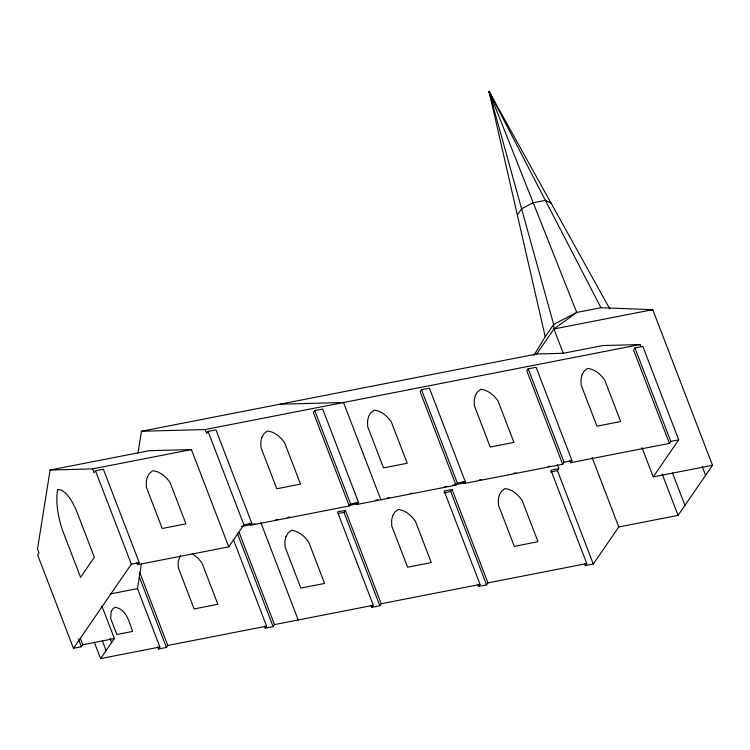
<?xml version="1.0" encoding="UTF-8"?>
<svg xmlns="http://www.w3.org/2000/svg" width="750" height="750" viewBox="0 0 750 750"><rect width="100%" height="100%" fill="white"/><g stroke="black" fill="none" stroke-linecap="round" stroke-linejoin="round"><path stroke-width="1.12" d="M137.016 562.453L137.85 564.628L228.759 546.863L191.419 449.578L148.931 450.722L50.109 470.034L37.5 549.009L38.991 552.9L37.612 554.897L73.463 648.291L81.375 646.753L82.753 644.747L114.366 638.569L101.925 606.141M137.972 453.113L141.459 431.259L536.719 354L563.269 353.287L602.794 345.562L639.975 344.559L640.725 346.509M157.669 646.838L158.503 649.012L159.881 647.006L137.475 588.638L141.441 563.812M180.281 555.694L178.181 561.853L178.303 567.684L194.138 608.934L217.847 604.303L202.012 563.053L197.953 557.991L192.169 553.678M533.859 355.425L545.222 336.731L553.659 324.469L576.731 312.45L600.938 307.716L652.753 309.647L712.5 465.309L678.066 515.381L618.769 526.969L593.288 564.028L585.384 565.566L584.55 563.4M137.85 564.628L139.228 562.622L103.378 469.228L95.475 470.775L94.097 472.781L92.597 468.891L50.109 470.034M249.609 523.116L250.444 525.281L251.822 523.284L215.972 429.891L208.059 431.428L206.681 433.434L205.191 429.544L141.459 431.259M73.463 648.291L131.325 564.169L139.228 562.622M94.369 642.384L100.594 658.594L114.366 638.569M356.325 502.256L357.159 504.422L358.538 502.425L322.688 409.031L314.784 410.569L313.406 412.575L349.256 505.969L250.444 525.281M228.759 546.863L243.909 524.822L251.822 523.284M158.503 649.012L166.406 647.466L167.784 645.459L266.606 626.147L233.25 539.269M517.341 214.987L521.587 208.809L533.212 202.753L545.4 200.372L551.016 203.053M463.05 481.388L463.875 483.562L465.253 481.566L429.403 388.172L421.5 389.709L420.122 391.716L455.972 485.109L357.159 504.422M338.353 513.459L343.997 512.353L345.375 510.347L381.225 603.741L379.847 605.747L371.944 607.294L371.109 605.119M264.394 625.978L265.228 628.153L266.606 626.147M349.256 505.969L350.634 503.962L358.538 502.425M265.228 628.153L273.131 626.606L274.509 624.6L373.322 605.288L337.472 511.894L345.375 510.347M536.719 354L553.931 328.969L576.731 312.45L489.028 91.406L545.222 336.731M569.766 460.528L570.6 462.703L571.978 460.697L536.128 367.303L528.225 368.85L526.847 370.856L562.697 464.25L463.875 483.562M443.944 492.816L450.722 491.494L452.1 489.488L487.95 582.881L486.572 584.888L478.669 586.434L477.834 584.259M371.944 607.294L373.322 605.288M455.972 485.109L457.35 483.103L465.253 481.566M641.962 447.591L653.212 476.897L678.694 439.838L642.844 346.444L634.941 347.991L633.562 349.997L669.412 443.391L570.6 462.703M550.659 471.956L557.438 470.634L558.816 468.628L557.325 464.738M478.669 586.434L480.037 584.428L444.188 491.034L452.1 489.488M562.697 464.25L564.075 462.244L571.978 460.697M585.384 565.566L586.763 563.569L550.913 470.175L558.816 468.628M669.412 443.391L670.791 441.384L678.694 439.838M609.825 308.972L489.028 91.406L553.659 324.469L553.931 328.969L652.753 309.647L646.941 310.134M205.191 429.544L639.975 344.559M92.597 468.891L191.419 449.578M241.444 526.481L250.594 524.691M252.872 524.25L255.159 523.8M275.812 519.759L278.119 519.309M287.306 517.519L289.603 517.069M349.35 505.388L358.547 503.587M375.778 500.222L378.075 499.772M387.272 497.972L389.569 497.531M410.25 493.481L412.547 493.031M444.722 486.75L447.019 486.3M452.766 485.175L465.403 482.7M479.194 480.009L481.491 479.559M513.656 473.269L515.962 472.819M548.128 466.537L550.425 466.088M653.212 476.897L712.5 465.309M110.109 593.981L137.475 588.638M100.594 658.594L159.881 647.006M381.225 603.741L480.037 584.428M487.95 582.881L586.763 563.569M279.797 404.222L343.528 402.506L380.878 499.791M600.938 307.716L489.028 91.406L493.266 107.184M494.184 101.925L489.028 91.406L491.072 96.881M702.291 466.678L705.609 475.322M634.941 347.991L670.791 441.384M672.497 472.941L684.947 505.369M662.184 474.019L678.066 515.381M553.931 328.969L563.269 353.287M592.106 457.5L618.769 526.969M528.225 368.85L564.075 462.244M557.438 470.634L593.288 564.028M421.5 389.709L457.35 483.103M450.722 491.494L486.572 584.888M314.784 410.569L350.634 503.962M343.997 512.353L379.847 605.747M260.878 522.684L298.219 619.969M208.059 431.428L243.909 524.822M239.072 532.294L274.509 624.6M237.281 533.212L273.131 626.606M139.856 572.7L167.784 645.459M139.312 576.872L166.406 647.466M95.475 470.775L131.325 564.169M109.959 638.25L111.619 642.572M102.375 640.856L106.106 650.588M80.25 638.231L82.753 644.747M78.45 639.15L81.375 646.753M57.581 489.488C55.472 503.1 58.2 516.947 62.362 529.903L80.569 577.331L94.341 557.306L76.144 509.878C72.572 502.359 68.681 494.091 61.041 489.947L57.581 489.488M111.253 611.475L110.616 618.291L116.841 634.5L132.647 631.416C129.197 622.359 126.609 608.747 114.891 607.275L112.622 609.113L111.253 611.475M147.347 477.009L146.269 481.406L146.391 487.238L162.225 528.488L185.934 523.856L170.1 482.606C166.05 476.709 160.162 471.525 152.794 470.719L149.391 473.475L147.347 477.009M261.909 437.278L260.841 441.675L260.953 447.506L276.788 488.756L300.506 484.125L284.672 442.875C280.613 436.978 274.725 431.803 267.356 430.988L263.953 433.744L261.909 437.278M285.984 536.597L284.906 540.994L285.019 546.825L300.853 588.075L324.572 583.444L308.738 542.194C304.688 536.297 298.791 531.112 291.422 530.306L288.019 533.062L285.984 536.597M368.634 416.419L367.556 420.816L367.669 426.647L383.503 467.897L407.222 463.266L391.388 422.016C387.338 416.119 381.441 410.934 374.081 410.128L370.678 412.884L368.634 416.419M392.7 515.737L391.622 520.134L391.744 525.966L407.578 567.216L431.288 562.584L415.453 521.334C411.403 515.438 405.516 510.253 398.147 509.447L394.744 512.203L392.7 515.737M475.35 395.559L474.272 399.956L474.394 405.787L490.228 447.037L513.938 442.406L498.103 401.156C494.053 395.259 488.166 390.075 480.797 389.269L477.394 392.025L475.35 395.559M499.416 494.878L498.347 499.275L498.459 505.106L514.294 546.356L538.013 541.725L522.178 500.475C518.119 494.578 512.231 489.394 504.862 488.587L501.459 491.344L499.416 494.878M582.075 374.7L580.997 379.097L581.109 384.928L596.944 426.178L620.662 421.547L604.828 380.297C600.778 374.4 594.881 369.216 587.512 368.409L584.109 371.166L582.075 374.7"/></g></svg>
